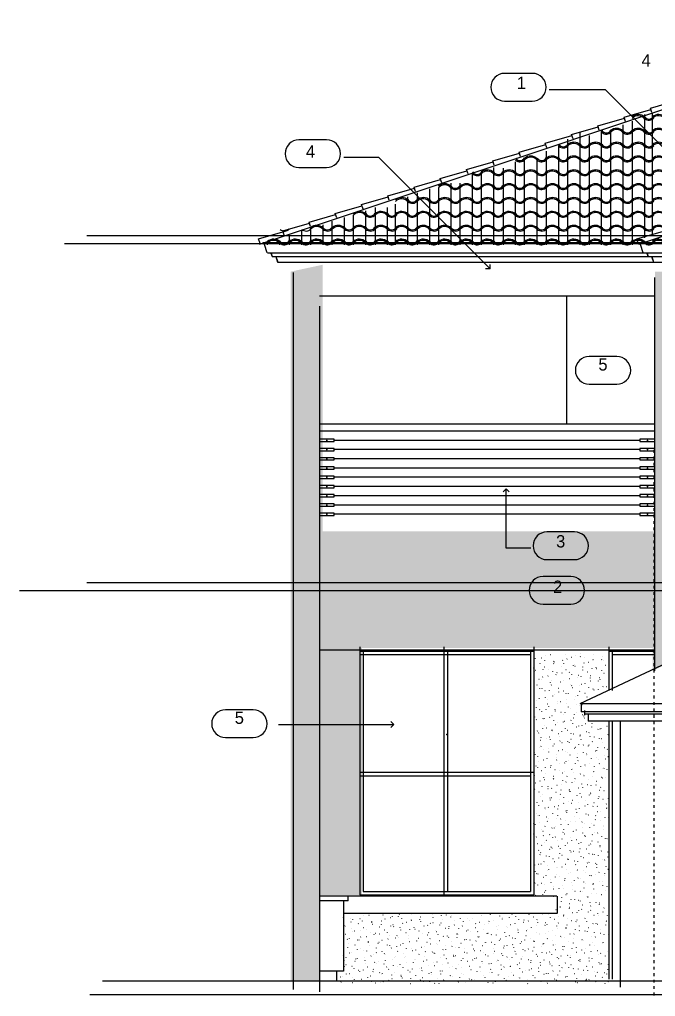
# Model space of a CAD drawing. Extents: x -92740 to -63661, y -15771 to -4391.
# Drawn here: x -91111 to -90697, y -10132 to -9497 of the extents above; entities that cross this region are included whole.
import ezdxf
from ezdxf.enums import TextEntityAlignment as Align

# ---------------------------------------------------------------- set-up
doc = ezdxf.new("R2010")
doc.units = 0
doc.header["$MEASUREMENT"] = 0
doc.linetypes.add('Dashed', pattern=[1, 0.3, -0.4, 0.3])
for name, color, linetype in [('B1NOTES', 2, 'Continuous'), ('ELEVATIONS', 7, 'Continuous'), ('ROOFTILE', 7, 'Continuous'), ('STUCCO', 4, 'Continuous')]:
    doc.layers.add(name, color=color, linetype=linetype)
doc.styles.add('DCADTXTSTYLE1', font='AVG_TP')
pattern_1 = [(20, (0, 0), (-2.1376259, 5.8730789), [-6.09375015, 0.15625]), (55, (0, 0), (-5.11970028, 3.58485273), [-6.09375015, 0.15625]), (80, (0, 0), (-6.15504846, 1.0853011), [-6.09375015, 0.15625])]

msp = doc.modelspace()

# ---------------------------------------------------------------- hatches: boundary and pattern name
at = {"layer": 'STUCCO', "linetype": 'Continuous', "ltscale": 18}
h = msp.add_hatch(dxfattribs=at)
h.set_pattern_fill('cement', color=9, scale=1.5625, style=0, pattern_type=2)
h.set_pattern_definition(pattern_1)
h.paths.add_polyline_path([(-90934.75, -9661.25), (-90934.75, -10121.75), (-90916, -10121.75), (-90916, -10066.25), (-90888.25, -10066.25), (-90888.25, -9905.75), (-90699.25, -9905.75), (-90699.25, -9920.75), (-90654.79, -9899.09), (-90654.79, -9661.25), (-90697.75, -9661.25), (-90697.75, -9830), (-90913.75, -9830), (-90913.75, -9656.75)], flags=0)
h = msp.add_hatch(dxfattribs=at)
h.set_pattern_fill('cement', color=9, scale=1.5625, style=0, pattern_type=2)
h.set_pattern_definition(pattern_1)
h.paths.add_polyline_path([(-90901, -10078.25), (-90901, -10116.5), (-90904.75, -10116.5), (-90904.75, -10124), (-90727.75, -10124), (-90727.75, -9953.75), (-90741.25, -9953.75), (-90743.5, -9953.75), (-90743.5, -9948.5), (-90745.75, -9948.5), (-90745.75, -9943.25), (-90728.5, -9932), (-90728.5, -9909.5), (-90776.5, -9909.5), (-90776.5, -10067), (-90762.25, -10067), (-90762.25, -10078.25)], flags=0)

# ---------------------------------------------------------------- linework, layer by layer
at = {"layer": 'B1NOTES', "color": 1, "linetype": 'Continuous', "ltscale": 18}
for p, q in [((-90777.5, -9532.39), (-90795.5, -9532.39)), ((-90768.5, -9541.39), (-90768.5, -9541.39)), ((-90795.5, -9550.39), (-90777.5, -9550.39)), ((-90911.27, -9575.63), (-90929.27, -9575.63)), ((-90902.27, -9584.63), (-90902.27, -9584.63)), ((-90929.27, -9593.63), (-90911.27, -9593.63)), ((-90722.5, -9716.39), (-90740.5, -9716.39)), ((-90713.5, -9725.39), (-90713.5, -9725.39)), ((-90740.5, -9734.39), (-90722.5, -9734.39)), ((-90750, -9830.39), (-90768, -9830.39)), ((-90741, -9839.39), (-90741, -9839.39)), ((-90768, -9848.39), (-90750, -9848.39)), ((-90752.5, -9859.39), (-90770.5, -9859.39)), ((-90743.5, -9868.39), (-90743.5, -9868.39)), ((-90770.5, -9877.39), (-90752.5, -9877.39)), ((-90959, -9946), (-90977, -9946)), ((-90950, -9955), (-90950, -9955)), ((-90977, -9964), (-90959, -9964))]:
    msp.add_line(p, q, dxfattribs=at)
for centre, start, end in [((-90795.5, -9541.39), 90, 180), ((-90777.5, -9541.39), 0, 90), ((-90795.5, -9541.39), 180, 269.99999), ((-90777.5, -9541.39), 269.99999, 360), ((-90929.27, -9584.63), 90, 180), ((-90911.27, -9584.63), 0, 90), ((-90929.27, -9584.63), 180, 269.99999), ((-90911.27, -9584.63), 269.99999, 360), ((-90740.5, -9725.39), 90, 180), ((-90722.5, -9725.39), 0, 90), ((-90740.5, -9725.39), 180, 269.99999), ((-90722.5, -9725.39), 269.99999, 360), ((-90768, -9839.39), 90, 180), ((-90750, -9839.39), 0, 90), ((-90768, -9839.39), 180, 269.99999), ((-90750, -9839.39), 269.99999, 360), ((-90770.5, -9868.39), 90, 180), ((-90752.5, -9868.39), 0, 90), ((-90770.5, -9868.39), 180, 269.99999), ((-90752.5, -9868.39), 269.99999, 360), ((-90977, -9955), 90, 180), ((-90959, -9955), 0, 90), ((-90977, -9955), 180, 269.99999), ((-90959, -9955), 269.99999, 360)]:
    msp.add_arc(centre, 9, start, end, dxfattribs=at)
at = {"layer": 'ELEVATIONS', "color": 1, "linetype": 'Continuous', "ltscale": 18}
for p, q in [((-90954.97, -9643.28), (-90517.37, -9497.42)), ((-90700.71, -9555.08), (-90683.4, -9550.1)), ((-90717.79, -9560.77), (-90700.47, -9555.79)), ((-90708.22, -9643.28), (-90452, -9557.88)), ((-90699.76, -9557.92), (-90700.71, -9555.08)), ((-90734.86, -9566.46), (-90717.55, -9561.48)), ((-90733.92, -9569.31), (-90734.86, -9566.46)), ((-90716.84, -9563.61), (-90717.79, -9560.77)), ((-90769.02, -9577.84), (-90751.7, -9572.86)), ((-90751.94, -9572.15), (-90734.63, -9567.17)), ((-90750.99, -9575), (-90751.94, -9572.15)), ((-90786.09, -9583.54), (-90768.78, -9578.56)), ((-90768.07, -9580.69), (-90769.02, -9577.84)), ((-90803.17, -9589.23), (-90785.86, -9584.25)), ((-90785.14, -9586.38), (-90786.09, -9583.54)), ((-90820.25, -9594.92), (-90802.93, -9589.94)), ((-90802.22, -9592.08), (-90803.17, -9589.23)), ((-90837.32, -9600.61), (-90820.01, -9595.63)), ((-90819.3, -9597.77), (-90820.25, -9594.92)), ((-90854.4, -9606.31), (-90837.09, -9601.32)), ((-90836.37, -9603.46), (-90837.32, -9600.61)), ((-90871.47, -9612), (-90854.16, -9607.02)), ((-90853.45, -9609.15), (-90854.4, -9606.31)), ((-90888.55, -9617.69), (-90871.24, -9612.71)), ((-90887.6, -9620.54), (-90888.55, -9617.69)), ((-90870.53, -9614.84), (-90871.47, -9612)), ((-90905.63, -9623.38), (-90888.31, -9618.4)), ((-90904.68, -9626.23), (-90905.63, -9623.38)), ((-90939.78, -9634.77), (-90922.47, -9629.79)), ((-90922.7, -9629.07), (-90905.39, -9624.09)), ((-90921.76, -9631.92), (-90922.7, -9629.07)), ((-90955.53, -9640.02), (-90938.22, -9635.04)), ((-90938.83, -9637.61), (-90939.78, -9634.77)), ((-90709.53, -9640.02), (-90692.22, -9635.04)), ((-90954.58, -9642.86), (-90955.53, -9640.02)), ((-90356.22, -9642.57), (-90952.75, -9642.57)), ((-90708.58, -9642.86), (-90709.53, -9640.02)), ((-90951.87, -9643.28), (-90950.06, -9648.71)), ((-90356.22, -9649.31), (-90949.75, -9649.31)), ((-90947.45, -9649.31), (-90946.74, -9651.44)), ((-90947.35, -9649.31), (-90946.64, -9651.44)), ((-90707.37, -9643.28), (-90705.56, -9648.71)), ((-90702.95, -9649.31), (-90702.24, -9651.44)), ((-90702.85, -9649.31), (-90702.14, -9651.44)), ((-90946.74, -9651.44), (-90356.22, -9651.44)), ((-90944.37, -9651.44), (-90943.18, -9655)), ((-90944.27, -9651.44), (-90943.08, -9655)), ((-90356.22, -9655.27), (-90943, -9655.27)), ((-90699.87, -9651.44), (-90698.68, -9655)), ((-90699.77, -9651.44), (-90698.58, -9655)), ((-90933.07, -9661.88), (-90933.07, -10127.75)), ((-90697.75, -9920.75), (-90697.75, -9665)), ((-90697.75, -9677.14), (-90915.95, -9677.14)), ((-90755.01, -9760.39), (-90755.01, -9677.14)), ((-90915.95, -9683.75), (-90915.95, -10129.25)), ((-90697.75, -9760.39), (-90916, -9760.39)), ((-90697.75, -9764.89), (-90916, -9764.89)), ((-90697.75, -9907.25), (-90915.25, -9907.25)), ((-90761.5, -10067), (-90916, -10067)), ((-90897.39, -10067), (-90897.39, -10070)), ((-90761.34, -10067), (-90761.34, -10078.25)), ((-90900.25, -10070), (-90915.25, -10070)), ((-90897.25, -10070), (-90900.25, -10070)), ((-90900.25, -10070), (-90900.25, -10115.75)), ((-90761.5, -10078.25), (-90900.25, -10078.25)), ((-90904.75, -10115.75), (-90915.25, -10115.75)), ((-90900.25, -10115.75), (-90904.75, -10115.75)), ((-90904.75, -10115.75), (-90904.75, -10121.75)), ((-91065.25, -10131.03), (-88795.75, -10131.03))]:
    msp.add_line(p, q, dxfattribs=at)
at = {"layer": 'ELEVATIONS', "color": 2, "linetype": 'Continuous', "ltscale": 12}
for p, q in [((-90766.5, -9542.89), (-90730, -9542.89)), ((-90730, -9542.89), (-90685.25, -9587.64)), ((-90900, -9586.89), (-90877.5, -9586.89)), ((-90877.5, -9586.89), (-90805, -9659.39)), ((-90794.5, -9840.89), (-90794.5, -9802.39)), ((-90778.5, -9840.89), (-90794.5, -9840.89)), ((-90942.5, -9955.5), (-90867.5, -9955.5))]:
    msp.add_line(p, q, dxfattribs=at)
at = {"layer": 'ELEVATIONS', "color": 2, "linetype": 'Continuous', "ltscale": 18}
for p, q in [((-91081.72, -9642.92), (-90541, -9642.92)), ((-91067.19, -9637.67), (-89994.25, -9637.67)), ((-91067.19, -9863.28), (-88838.5, -9863.28)), ((-91111, -9868.53), (-88853.5, -9868.53)), ((-91057, -10122.03), (-88795.75, -10122.03))]:
    msp.add_line(p, q, dxfattribs=at)
at = {"layer": 'ELEVATIONS', "color": 1, "linetype": 'Continuous', "ltscale": 12}
for p, q in [((-90805, -9659.39), (-90807.83, -9659.39)), ((-90805, -9659.39), (-90805, -9656.56)), ((-90794.5, -9802.39), (-90796.5, -9804.39)), ((-90794.5, -9802.39), (-90792.5, -9804.39)), ((-90867.5, -9955.5), (-90869.5, -9953.5)), ((-90867.5, -9955.5), (-90869.5, -9957.5))]:
    msp.add_line(p, q, dxfattribs=at)
at = {"layer": 'ELEVATIONS', "color": 8, "linetype": 'Continuous', "ltscale": 18}
for p, q in [((-90370.75, -9765.78), (-90746.47, -9942.12)), ((-90906.25, -9770.14), (-90916, -9770.14)), ((-90916, -9770.14), (-90916, -9771.64)), ((-90916, -9771.64), (-90906.25, -9771.64)), ((-90906.25, -9776.14), (-90916, -9776.14)), ((-90916, -9776.14), (-90916, -9777.64)), ((-90906.25, -9771.64), (-90906.25, -9770.14)), ((-90707.5, -9770.89), (-90906.25, -9770.89)), ((-90906.25, -9777.64), (-90906.25, -9776.14)), ((-90697.75, -9770.14), (-90707.5, -9770.14)), ((-90707.5, -9770.14), (-90707.5, -9771.64)), ((-90707.5, -9771.64), (-90697.75, -9771.64)), ((-90697.75, -9776.14), (-90707.5, -9776.14)), ((-90707.5, -9776.14), (-90707.5, -9777.64)), ((-90697.75, -9771.64), (-90697.75, -9770.14)), ((-90697.75, -9777.64), (-90697.75, -9776.14)), ((-90916, -9777.64), (-90906.25, -9777.64)), ((-90906.25, -9782.14), (-90916, -9782.14)), ((-90916, -9782.14), (-90916, -9783.64)), ((-90707.5, -9776.89), (-90906.25, -9776.89)), ((-90906.25, -9783.64), (-90906.25, -9782.14)), ((-90707.5, -9777.64), (-90697.75, -9777.64)), ((-90697.75, -9782.14), (-90707.5, -9782.14)), ((-90707.5, -9782.14), (-90707.5, -9783.64)), ((-90697.75, -9783.64), (-90697.75, -9782.14)), ((-90916, -9783.64), (-90906.25, -9783.64)), ((-90906.25, -9788.14), (-90916, -9788.14)), ((-90916, -9788.14), (-90916, -9789.64)), ((-90707.5, -9782.89), (-90906.25, -9782.89)), ((-90906.25, -9789.64), (-90906.25, -9788.14)), ((-90707.5, -9788.89), (-90906.25, -9788.89)), ((-90707.5, -9783.64), (-90697.75, -9783.64)), ((-90697.75, -9788.14), (-90707.5, -9788.14)), ((-90707.5, -9788.14), (-90707.5, -9789.64)), ((-90697.75, -9789.64), (-90697.75, -9788.14)), ((-90916, -9789.64), (-90906.25, -9789.64)), ((-90906.25, -9794.14), (-90916, -9794.14)), ((-90916, -9794.14), (-90916, -9795.64)), ((-90906.25, -9795.64), (-90906.25, -9794.14)), ((-90707.5, -9794.89), (-90906.25, -9794.89)), ((-90707.5, -9789.64), (-90697.75, -9789.64)), ((-90697.75, -9794.14), (-90707.5, -9794.14)), ((-90707.5, -9794.14), (-90707.5, -9795.64)), ((-90697.75, -9795.64), (-90697.75, -9794.14)), ((-90916, -9795.64), (-90906.25, -9795.64)), ((-90906.25, -9800.14), (-90916, -9800.14)), ((-90916, -9800.14), (-90916, -9801.64)), ((-90916, -9801.64), (-90906.25, -9801.64)), ((-90906.25, -9801.64), (-90906.25, -9800.14)), ((-90707.5, -9800.89), (-90906.25, -9800.89)), ((-90707.5, -9795.64), (-90697.75, -9795.64)), ((-90697.75, -9800.14), (-90707.5, -9800.14)), ((-90707.5, -9800.14), (-90707.5, -9801.64)), ((-90707.5, -9801.64), (-90697.75, -9801.64)), ((-90697.75, -9801.64), (-90697.75, -9800.14)), ((-90906.25, -9806.14), (-90916, -9806.14)), ((-90916, -9806.14), (-90916, -9807.64)), ((-90916, -9807.64), (-90906.25, -9807.64)), ((-90906.25, -9807.64), (-90906.25, -9806.14)), ((-90707.5, -9806.89), (-90906.25, -9806.89)), ((-90697.75, -9806.14), (-90707.5, -9806.14)), ((-90707.5, -9806.14), (-90707.5, -9807.64)), ((-90707.5, -9807.64), (-90697.75, -9807.64)), ((-90697.75, -9807.64), (-90697.75, -9806.14)), ((-90906.25, -9812.14), (-90916, -9812.14)), ((-90916, -9812.14), (-90916, -9813.64)), ((-90916, -9813.64), (-90906.25, -9813.64)), ((-90906.25, -9813.64), (-90906.25, -9812.14)), ((-90707.5, -9812.89), (-90906.25, -9812.89)), ((-90697.75, -9812.14), (-90707.5, -9812.14)), ((-90707.5, -9812.14), (-90707.5, -9813.64)), ((-90707.5, -9813.64), (-90697.75, -9813.64)), ((-90697.75, -9813.64), (-90697.75, -9812.14)), ((-90906.25, -9818.14), (-90916, -9818.14)), ((-90916, -9818.14), (-90916, -9819.64)), ((-90916, -9819.64), (-90906.25, -9819.64)), ((-90906.25, -9819.64), (-90906.25, -9818.14)), ((-90707.5, -9818.89), (-90906.25, -9818.89)), ((-90697.75, -9818.14), (-90707.5, -9818.14)), ((-90707.5, -9818.14), (-90707.5, -9819.64)), ((-90707.5, -9819.64), (-90697.75, -9819.64)), ((-90697.75, -9819.64), (-90697.75, -9818.14)), ((-89874.97, -9942.12), (-90745.72, -9942.12)), ((-90745.72, -9942.12), (-90745.72, -9947.37)), ((-89874.97, -9947.37), (-90745.72, -9947.37)), ((-90743.5, -9946.53), (-90743.5, -9949.53)), ((-89872.72, -9948.87), (-90743.5, -9948.87)), ((-90741.25, -9948.78), (-90741.25, -9953.28)), ((-89870.47, -9953.37), (-90741.25, -9953.37)), ((-90720.33, -9953.37), (-90720.33, -10126.25))]:
    msp.add_line(p, q, dxfattribs=at)
at = {"layer": 'ELEVATIONS', "color": 9, "linetype": 'Dashed', "ltscale": 6}
for p, q in [((-90698.35, -9777.12), (-90698.35, -9956)), ((-90698.35, -9953.37), (-90698.35, -10132.25))]:
    msp.add_line(p, q, dxfattribs=at)
at = {"layer": 'ELEVATIONS', "color": 5, "linetype": 'Continuous', "ltscale": 18}
for p, q in [((-90889.75, -9905), (-90889.75, -10066.25)), ((-90776.5, -9908), (-90889, -9908)), ((-90887.5, -9907.25), (-90887.5, -10064)), ((-90835, -9905), (-90835, -10066.25)), ((-90832.75, -9907.25), (-90832.75, -10064)), ((-90778.75, -9907.25), (-90778.75, -10064)), ((-90776.5, -9905), (-90776.5, -10066.25)), ((-90727.75, -9905), (-90727.75, -9933.33)), ((-90711.62, -9908), (-90727.75, -9908)), ((-90725.5, -9907.25), (-90725.5, -9933.33)), ((-90698.12, -9908), (-90714.25, -9908)), ((-90778.75, -9910.25), (-90889, -9910.25)), ((-90697.75, -9910.25), (-90725.5, -9910.25)), ((-90727.75, -9953.37), (-90727.75, -10121)), ((-90725.5, -9953.37), (-90725.5, -10121)), ((-90776.5, -9986.75), (-90889, -9986.75)), ((-90778.75, -9989), (-90889, -9989)), ((-90889.75, -10066.25), (-90776.5, -10066.25)), ((-90887.5, -10064), (-90778.75, -10064))]:
    msp.add_line(p, q, dxfattribs=at)
at = {"layer": 'ELEVATIONS', "color": 8, "linetype": 'Continuous', "ltscale": 18}
for p in [(-90911.12, -9770.89), (-90702.62, -9770.89), (-90911.12, -9776.89), (-90702.62, -9776.89), (-90911.12, -9782.89), (-90911.12, -9788.89), (-90702.62, -9782.89), (-90702.62, -9788.89), (-90911.12, -9794.89), (-90702.62, -9794.89), (-90911.12, -9800.89), (-90702.62, -9800.89), (-90911.12, -9806.89), (-90702.62, -9806.89), (-90911.12, -9812.89), (-90702.62, -9812.89), (-90911.12, -9818.89), (-90702.62, -9818.89)]:
    msp.add_point(p, dxfattribs=at)
at = {"layer": 'ELEVATIONS', "color": 5, "linetype": 'Continuous', "ltscale": 18}
msp.add_point((-90833.12, -9962), dxfattribs=at)
at = {"layer": 'ROOFTILE', "color": 7, "linetype": 'Continuous', "ltscale": 18}
for p, q in [((-90704.32, -9639.25), (-90704.32, -9559.16)), ((-90699.25, -9637.75), (-90699.25, -9558.65)), ((-90718.49, -9643.75), (-90718.49, -9565.89)), ((-90712.29, -9643.75), (-90712.29, -9563.51)), ((-90746.31, -9643.75), (-90746.31, -9570.78)), ((-90740.37, -9643.75), (-90740.37, -9572.87)), ((-90732.4, -9643.75), (-90732.4, -9569.29)), ((-90726.46, -9643.75), (-90726.46, -9569.67)), ((-90760.22, -9643.75), (-90760.22, -9579.27)), ((-90754.28, -9643.75), (-90754.28, -9575.15)), ((-90768.19, -9643.75), (-90768.19, -9583.04)), ((-90788.32, -9643.75), (-90788.32, -9589.83)), ((-90782.5, -9643.75), (-90782.5, -9588.39)), ((-90774.39, -9643.75), (-90774.39, -9587.44)), ((-90816.4, -9643.75), (-90816.4, -9597.55)), ((-90810.46, -9643.75), (-90810.46, -9596.67)), ((-90802.49, -9643.75), (-90802.49, -9593.57)), ((-90796.29, -9643.75), (-90796.29, -9593.92)), ((-90830.31, -9643.75), (-90830.31, -9603.65)), ((-90824.37, -9643.75), (-90824.37, -9603.65)), ((-90852.19, -9643.75), (-90852.19, -9610.12)), ((-90844.22, -9643.75), (-90844.22, -9607.48)), ((-90838.28, -9643.75), (-90838.28, -9606.69)), ((-90866.5, -9643.75), (-90866.5, -9617.49)), ((-90858.39, -9643.75), (-90858.39, -9612.63)), ((-90885.74, -9643.75), (-90885.74, -9621.65)), ((-90879.54, -9643.75), (-90879.54, -9619.49)), ((-90871.57, -9643.75), (-90871.57, -9619.6)), ((-90907.62, -9643.75), (-90907.62, -9628.46)), ((-90899.65, -9643.75), (-90899.65, -9625.96)), ((-90893.71, -9643.75), (-90893.71, -9624.27)), ((-90927.47, -9643.75), (-90927.47, -9634.67)), ((-90921.53, -9643.75), (-90921.53, -9632.67)), ((-90913.56, -9643.75), (-90913.56, -9630.79)), ((-90949.75, -9643.75), (-90949.75, -9643)), ((-90941.64, -9643.75), (-90941.64, -9640.91)), ((-90935.44, -9643.75), (-90935.44, -9637.74))]:
    msp.add_line(p, q, dxfattribs=at)
for centre, radius, start, end in [((-90708.6, -9565.31), 6.16, 46.51541, 131.14652), ((-90708.6, -9565.31), 5.41, 36.06439, 138.01279), ((-90701.56, -9558.65), 3.44, 211.65043, 331.60524), ((-90695.25, -9565.31), 6.16, 46.51541, 131.14652), ((-90695.25, -9565.31), 5.41, 36.06439, 138.01279), ((-90701.56, -9558.65), 4.19, 228.33814, 319.07068), ((-90729.38, -9567.65), 3.44, 211.65043, 331.60524), ((-90729.38, -9567.65), 4.19, 228.33814, 319.07068), ((-90722.69, -9574.31), 6.16, 46.51541, 131.14652), ((-90722.69, -9574.31), 5.41, 36.06439, 138.01279), ((-90715.65, -9567.65), 3.44, 211.65043, 331.60524), ((-90715.65, -9567.65), 4.19, 228.33814, 319.07068), ((-90708.6, -9574.31), 6.16, 46.51541, 131.14652), ((-90708.6, -9574.31), 5.41, 36.06439, 138.01279), ((-90701.56, -9567.65), 3.44, 211.65043, 331.60524), ((-90701.56, -9567.65), 4.19, 228.33814, 319.07068), ((-90695.25, -9574.31), 6.16, 46.51541, 131.14652), ((-90695.25, -9574.31), 5.41, 36.06439, 138.01279), ((-90757.37, -9576.65), 3.44, 211.65043, 331.60524), ((-90757.37, -9576.65), 4.19, 228.33814, 319.07068), ((-90750.51, -9583.31), 6.16, 46.51541, 131.14652), ((-90750.51, -9583.31), 5.41, 36.06439, 138.01279), ((-90743.47, -9576.65), 3.44, 211.65043, 331.60524), ((-90743.47, -9576.65), 4.19, 228.33814, 319.07068), ((-90736.42, -9583.31), 6.16, 46.51541, 131.14652), ((-90736.42, -9583.31), 5.41, 36.06439, 138.01279), ((-90729.38, -9576.65), 3.44, 211.65043, 331.60524), ((-90729.38, -9576.65), 4.19, 228.33814, 319.07068), ((-90722.69, -9583.31), 6.16, 46.51541, 131.14652), ((-90722.69, -9583.31), 5.41, 36.06439, 138.01279), ((-90715.65, -9576.65), 3.44, 211.65043, 331.60524), ((-90715.65, -9576.65), 4.19, 228.33814, 319.07068), ((-90708.6, -9583.31), 6.16, 46.51541, 131.14652), ((-90708.6, -9583.31), 5.41, 36.06439, 138.01279), ((-90701.56, -9576.65), 3.44, 211.65043, 331.60524), ((-90701.56, -9576.65), 4.19, 228.33814, 319.07068), ((-90695.25, -9583.31), 6.16, 46.51541, 131.14652), ((-90695.25, -9583.31), 5.41, 36.06439, 138.01279), ((-90785.56, -9585.65), 3.44, 211.65043, 331.60524), ((-90785.56, -9585.65), 4.19, 228.33814, 319.07068), ((-90778.5, -9592.31), 6.16, 46.51541, 131.14652), ((-90778.5, -9592.31), 5.41, 36.06439, 138.01279), ((-90771.46, -9585.65), 3.44, 211.65043, 331.60524), ((-90771.46, -9585.65), 4.19, 228.33814, 319.07068), ((-90764.42, -9592.31), 6.16, 46.51541, 131.14652), ((-90764.42, -9592.31), 5.41, 36.06439, 138.01279), ((-90757.37, -9585.65), 3.44, 211.65043, 331.60524), ((-90757.37, -9585.65), 4.19, 228.33814, 319.07068), ((-90750.51, -9592.31), 6.16, 46.51541, 131.14652), ((-90750.51, -9592.31), 5.41, 36.06439, 138.01279), ((-90743.47, -9585.65), 3.44, 211.65043, 331.60524), ((-90743.47, -9585.65), 4.19, 228.33814, 319.07068), ((-90736.42, -9592.31), 6.16, 46.51541, 131.14652), ((-90736.42, -9592.31), 5.41, 36.06439, 138.01279), ((-90729.38, -9585.65), 3.44, 211.65043, 331.60524), ((-90729.38, -9585.65), 4.19, 228.33814, 319.07068), ((-90722.69, -9592.31), 6.16, 46.51541, 131.14652), ((-90722.69, -9592.31), 5.41, 36.06439, 138.01279), ((-90715.65, -9585.65), 3.44, 211.65043, 331.60524), ((-90715.65, -9585.65), 4.19, 228.33814, 319.07068), ((-90708.6, -9592.31), 6.16, 46.51541, 131.14652), ((-90708.6, -9592.31), 5.41, 36.06439, 138.01279), ((-90701.56, -9585.65), 3.44, 211.65043, 331.60524), ((-90701.56, -9585.65), 4.19, 228.33814, 319.07068), ((-90695.25, -9592.31), 6.16, 46.51541, 131.14652), ((-90695.25, -9592.31), 5.41, 36.06439, 138.01279), ((-90813.38, -9594.65), 3.44, 211.65043, 331.60524), ((-90813.38, -9594.65), 4.19, 228.33814, 319.07068), ((-90806.69, -9601.31), 6.16, 46.51541, 131.14652), ((-90806.69, -9601.31), 5.41, 36.06439, 138.01279), ((-90799.65, -9594.65), 3.44, 211.65043, 331.60524), ((-90799.65, -9594.65), 4.19, 228.33814, 319.07068), ((-90792.6, -9601.31), 6.16, 46.51541, 131.14652), ((-90792.6, -9601.31), 5.41, 36.06439, 138.01279), ((-90785.56, -9594.65), 3.44, 211.65043, 331.60524), ((-90785.56, -9594.65), 4.19, 228.33814, 319.07068), ((-90778.5, -9601.31), 6.16, 46.51541, 131.14652), ((-90778.5, -9601.31), 5.41, 36.06439, 138.01279), ((-90771.46, -9594.65), 3.44, 211.65043, 331.60524), ((-90771.46, -9594.65), 4.19, 228.33814, 319.07068), ((-90764.42, -9601.31), 6.16, 46.51541, 131.14652), ((-90764.42, -9601.31), 5.41, 36.06439, 138.01279), ((-90757.37, -9594.65), 3.44, 211.65043, 331.60524), ((-90757.37, -9594.65), 4.19, 228.33814, 319.07068), ((-90750.51, -9601.31), 6.16, 46.51541, 131.14652), ((-90750.51, -9601.31), 5.41, 36.06439, 138.01279), ((-90743.47, -9594.65), 3.44, 211.65043, 331.60524), ((-90743.47, -9594.65), 4.19, 228.33814, 319.07068), ((-90736.42, -9601.31), 6.16, 46.51541, 131.14652), ((-90736.42, -9601.31), 5.41, 36.06439, 138.01279), ((-90729.38, -9594.65), 3.44, 211.65043, 331.60524), ((-90729.38, -9594.65), 4.19, 228.33814, 319.07068), ((-90722.69, -9601.31), 6.16, 46.51541, 131.14652), ((-90722.69, -9601.31), 5.41, 36.06439, 138.01279), ((-90715.65, -9594.65), 3.44, 211.65043, 331.60524), ((-90715.65, -9594.65), 4.19, 228.33814, 319.07068), ((-90708.6, -9601.31), 6.16, 46.51541, 131.14652), ((-90708.6, -9601.31), 5.41, 36.06439, 138.01279), ((-90701.56, -9594.65), 3.44, 211.65043, 331.60524), ((-90701.56, -9594.65), 4.19, 228.33814, 319.07068), ((-90695.25, -9601.31), 6.16, 46.51541, 131.14652), ((-90695.25, -9601.31), 5.41, 36.06439, 138.01279), ((-90834.51, -9610.31), 6.16, 46.51541, 131.14652), ((-90834.51, -9610.31), 5.41, 36.06439, 138.01279), ((-90820.42, -9610.31), 6.16, 46.51541, 131.14652), ((-90820.42, -9610.31), 5.41, 36.06439, 138.01279), ((-90806.69, -9610.31), 6.16, 46.51541, 131.14652), ((-90806.69, -9610.31), 5.41, 36.06439, 138.01279), ((-90792.6, -9610.31), 6.16, 46.51541, 131.14652), ((-90792.6, -9610.31), 5.41, 36.06439, 138.01279), ((-90778.5, -9610.31), 6.16, 46.51541, 131.14652), ((-90778.5, -9610.31), 5.41, 36.06439, 138.01279), ((-90764.42, -9610.31), 6.16, 46.51541, 131.14652), ((-90764.42, -9610.31), 5.41, 36.06439, 138.01279), ((-90750.51, -9610.31), 6.16, 46.51541, 131.14652), ((-90750.51, -9610.31), 5.41, 36.06439, 138.01279), ((-90736.42, -9610.31), 6.16, 46.51541, 131.14652), ((-90736.42, -9610.31), 5.41, 36.06439, 138.01279), ((-90722.69, -9610.31), 6.16, 46.51541, 131.14652), ((-90722.69, -9610.31), 5.41, 36.06439, 138.01279), ((-90708.6, -9610.31), 6.16, 46.51541, 131.14652), ((-90708.6, -9610.31), 5.41, 36.06439, 138.01279), ((-90695.25, -9610.31), 6.16, 46.51541, 131.14652), ((-90695.25, -9610.31), 5.41, 36.06439, 138.01279), ((-90827.47, -9603.65), 3.44, 211.65043, 331.60524), ((-90827.47, -9603.65), 4.19, 228.33814, 319.07068), ((-90813.38, -9603.65), 3.44, 211.65043, 331.60524), ((-90813.38, -9603.65), 4.19, 228.33814, 319.07068), ((-90799.65, -9603.65), 3.44, 211.65043, 331.60524), ((-90799.65, -9603.65), 4.19, 228.33814, 319.07068), ((-90785.56, -9603.65), 3.44, 211.65043, 331.60524), ((-90785.56, -9603.65), 4.19, 228.33814, 319.07068), ((-90771.46, -9603.65), 3.44, 211.65043, 331.60524), ((-90771.46, -9603.65), 4.19, 228.33814, 319.07068), ((-90757.37, -9603.65), 3.44, 211.65043, 331.60524), ((-90757.37, -9603.65), 4.19, 228.33814, 319.07068), ((-90743.47, -9603.65), 3.44, 211.65043, 331.60524), ((-90743.47, -9603.65), 4.19, 228.33814, 319.07068), ((-90729.38, -9603.65), 3.44, 211.65043, 331.60524), ((-90729.38, -9603.65), 4.19, 228.33814, 319.07068), ((-90715.65, -9603.65), 3.44, 211.65043, 331.60524), ((-90715.65, -9603.65), 4.19, 228.33814, 319.07068), ((-90701.56, -9603.65), 3.44, 211.65043, 331.60524), ((-90701.56, -9603.65), 4.19, 228.33814, 319.07068), ((-90862.5, -9619.31), 6.16, 46.51541, 131.14652), ((-90862.5, -9619.31), 5.41, 36.06439, 138.01279), ((-90855.46, -9612.65), 3.44, 211.65043, 331.60524), ((-90855.46, -9612.65), 4.19, 228.33814, 319.07068), ((-90848.42, -9619.31), 6.16, 46.51541, 131.14652), ((-90848.42, -9619.31), 5.41, 36.06439, 138.01279), ((-90841.37, -9612.65), 3.44, 211.65043, 331.60524), ((-90841.37, -9612.65), 4.19, 228.33814, 319.07068), ((-90834.51, -9619.31), 6.16, 46.51541, 131.14652), ((-90834.51, -9619.31), 5.41, 36.06439, 138.01279), ((-90827.47, -9612.65), 3.44, 211.65043, 331.60524), ((-90827.47, -9612.65), 4.19, 228.33814, 319.07068), ((-90820.42, -9619.31), 6.16, 46.51541, 131.14652), ((-90820.42, -9619.31), 5.41, 36.06439, 138.01279), ((-90813.38, -9612.65), 3.44, 211.65043, 331.60524), ((-90813.38, -9612.65), 4.19, 228.33814, 319.07068), ((-90806.69, -9619.31), 6.16, 46.51541, 131.14652), ((-90806.69, -9619.31), 5.41, 36.06439, 138.01279), ((-90799.65, -9612.65), 3.44, 211.65043, 331.60524), ((-90799.65, -9612.65), 4.19, 228.33814, 319.07068), ((-90792.6, -9619.31), 6.16, 46.51541, 131.14652), ((-90792.6, -9619.31), 5.41, 36.06439, 138.01279), ((-90785.56, -9612.65), 3.44, 211.65043, 331.60524), ((-90785.56, -9612.65), 4.19, 228.33814, 319.07068), ((-90778.5, -9619.31), 6.16, 46.51541, 131.14652), ((-90778.5, -9619.31), 5.41, 36.06439, 138.01279), ((-90771.46, -9612.65), 3.44, 211.65043, 331.60524), ((-90771.46, -9612.65), 4.19, 228.33814, 319.07068), ((-90764.42, -9619.31), 6.16, 46.51541, 131.14652), ((-90764.42, -9619.31), 5.41, 36.06439, 138.01279), ((-90757.37, -9612.65), 3.44, 211.65043, 331.60524), ((-90757.37, -9612.65), 4.19, 228.33814, 319.07068), ((-90750.51, -9619.31), 6.16, 46.51541, 131.14652), ((-90750.51, -9619.31), 5.41, 36.06439, 138.01279), ((-90743.47, -9612.65), 3.44, 211.65043, 331.60524), ((-90743.47, -9612.65), 4.19, 228.33814, 319.07068), ((-90736.42, -9619.31), 6.16, 46.51541, 131.14652), ((-90736.42, -9619.31), 5.41, 36.06439, 138.01279), ((-90729.38, -9612.65), 3.44, 211.65043, 331.60524), ((-90729.38, -9612.65), 4.19, 228.33814, 319.07068), ((-90722.69, -9619.31), 6.16, 46.51541, 131.14652), ((-90722.69, -9619.31), 5.41, 36.06439, 138.01279), ((-90715.65, -9612.65), 3.44, 211.65043, 331.60524), ((-90715.65, -9612.65), 4.19, 228.33814, 319.07068), ((-90708.6, -9619.31), 6.16, 46.51541, 131.14652), ((-90708.6, -9619.31), 5.41, 36.06439, 138.01279), ((-90701.56, -9612.65), 3.44, 211.65043, 331.60524), ((-90701.56, -9612.65), 4.19, 228.33814, 319.07068), ((-90695.25, -9619.31), 6.16, 46.51541, 131.14652), ((-90695.25, -9619.31), 5.41, 36.06439, 138.01279), ((-90889.94, -9628.31), 6.16, 46.51541, 131.14652), ((-90889.94, -9628.31), 5.41, 36.06439, 138.01279), ((-90882.9, -9621.65), 3.44, 211.65043, 331.60524), ((-90875.85, -9628.31), 6.16, 46.51541, 131.14652), ((-90875.85, -9628.31), 5.41, 36.06439, 138.01279), ((-90868.81, -9621.65), 3.44, 211.65043, 331.60524), ((-90862.5, -9628.31), 6.16, 46.51541, 131.14652), ((-90862.5, -9628.31), 5.41, 36.06439, 138.01279), ((-90855.46, -9621.65), 3.44, 211.65043, 331.60524), ((-90848.42, -9628.31), 6.16, 46.51541, 131.14652), ((-90848.42, -9628.31), 5.41, 36.06439, 138.01279), ((-90841.37, -9621.65), 3.44, 211.65043, 331.60524), ((-90834.51, -9628.31), 6.16, 46.51541, 131.14652), ((-90834.51, -9628.31), 5.41, 36.06439, 138.01279), ((-90827.47, -9621.65), 3.44, 211.65043, 331.60524), ((-90820.42, -9628.31), 6.16, 46.51541, 131.14652), ((-90820.42, -9628.31), 5.41, 36.06439, 138.01279), ((-90813.38, -9621.65), 3.44, 211.65043, 331.60524), ((-90806.69, -9628.31), 6.16, 46.51541, 131.14652), ((-90806.69, -9628.31), 5.41, 36.06439, 138.01279), ((-90799.65, -9621.65), 3.44, 211.65043, 331.60524), ((-90792.6, -9628.31), 6.16, 46.51541, 131.14652), ((-90792.6, -9628.31), 5.41, 36.06439, 138.01279), ((-90785.56, -9621.65), 3.44, 211.65043, 331.60524), ((-90778.5, -9628.31), 6.16, 46.51541, 131.14652), ((-90778.5, -9628.31), 5.41, 36.06439, 138.01279), ((-90771.46, -9621.65), 3.44, 211.65043, 331.60524), ((-90764.42, -9628.31), 6.16, 46.51541, 131.14652), ((-90764.42, -9628.31), 5.41, 36.06439, 138.01279), ((-90757.37, -9621.65), 3.44, 211.65043, 331.60524), ((-90750.51, -9628.31), 6.16, 46.51541, 131.14652), ((-90750.51, -9628.31), 5.41, 36.06439, 138.01279), ((-90743.47, -9621.65), 3.44, 211.65043, 331.60524), ((-90736.42, -9628.31), 6.16, 46.51541, 131.14652), ((-90736.42, -9628.31), 5.41, 36.06439, 138.01279), ((-90729.38, -9621.65), 3.44, 211.65043, 331.60524), ((-90722.69, -9628.31), 6.16, 46.51541, 131.14652), ((-90722.69, -9628.31), 5.41, 36.06439, 138.01279), ((-90715.65, -9621.65), 3.44, 211.65043, 331.60524), ((-90708.6, -9628.31), 6.16, 46.51541, 131.14652), ((-90708.6, -9628.31), 5.41, 36.06439, 138.01279), ((-90701.56, -9621.65), 3.44, 211.65043, 331.60524), ((-90695.25, -9628.31), 6.16, 46.51541, 131.14652), ((-90695.25, -9628.31), 5.41, 36.06439, 138.01279), ((-90882.9, -9621.65), 4.19, 228.33814, 319.07068), ((-90868.81, -9621.65), 4.19, 228.33814, 319.07068), ((-90855.46, -9621.65), 4.19, 228.33814, 319.07068), ((-90841.37, -9621.65), 4.19, 228.33814, 319.07068), ((-90827.47, -9621.65), 4.19, 228.33814, 319.07068), ((-90813.38, -9621.65), 4.19, 228.33814, 319.07068), ((-90799.65, -9621.65), 4.19, 228.33814, 319.07068), ((-90785.56, -9621.65), 4.19, 228.33814, 319.07068), ((-90771.46, -9621.65), 4.19, 228.33814, 319.07068), ((-90757.37, -9621.65), 4.19, 228.33814, 319.07068), ((-90743.47, -9621.65), 4.19, 228.33814, 319.07068), ((-90729.38, -9621.65), 4.19, 228.33814, 319.07068), ((-90715.65, -9621.65), 4.19, 228.33814, 319.07068), ((-90701.56, -9621.65), 4.19, 228.33814, 319.07068), ((-90938.71, -9630.65), 4.19, 228.33814, 319.07068), ((-90924.62, -9630.65), 4.19, 228.33814, 319.07068), ((-90917.76, -9637.31), 6.16, 46.51541, 131.14652), ((-90917.76, -9637.31), 5.41, 36.06439, 138.01279), ((-90910.72, -9630.65), 3.44, 211.65043, 331.60524), ((-90910.72, -9630.65), 4.19, 228.33814, 319.07068), ((-90903.67, -9637.31), 6.16, 46.51541, 131.14652), ((-90903.67, -9637.31), 5.41, 36.06439, 138.01279), ((-90896.63, -9630.65), 3.44, 211.65043, 331.60524), ((-90896.63, -9630.65), 4.19, 228.33814, 319.07068), ((-90889.94, -9637.31), 6.16, 46.51541, 131.14652), ((-90889.94, -9637.31), 5.41, 36.06439, 138.01279), ((-90882.9, -9630.65), 3.44, 211.65043, 331.60524), ((-90882.9, -9630.65), 4.19, 228.33814, 319.07068), ((-90875.85, -9637.31), 6.16, 46.51541, 131.14652), ((-90875.85, -9637.31), 5.41, 36.06439, 138.01279), ((-90868.81, -9630.65), 3.44, 211.65043, 331.60524), ((-90868.81, -9630.65), 4.19, 228.33814, 319.07068), ((-90862.5, -9637.31), 6.16, 46.51541, 131.14652), ((-90862.5, -9637.31), 5.41, 36.06439, 138.01279), ((-90855.46, -9630.65), 3.44, 211.65043, 331.60524), ((-90855.46, -9630.65), 4.19, 228.33814, 319.07068), ((-90848.42, -9637.31), 6.16, 46.51541, 131.14652), ((-90848.42, -9637.31), 5.41, 36.06439, 138.01279), ((-90841.37, -9630.65), 3.44, 211.65043, 331.60524), ((-90841.37, -9630.65), 4.19, 228.33814, 319.07068), ((-90834.51, -9637.31), 6.16, 46.51541, 131.14652), ((-90834.51, -9637.31), 5.41, 36.06439, 138.01279), ((-90827.47, -9630.65), 3.44, 211.65043, 331.60524), ((-90827.47, -9630.65), 4.19, 228.33814, 319.07068), ((-90820.42, -9637.31), 6.16, 46.51541, 131.14652), ((-90820.42, -9637.31), 5.41, 36.06439, 138.01279), ((-90813.38, -9630.65), 3.44, 211.65043, 331.60524), ((-90813.38, -9630.65), 4.19, 228.33814, 319.07068), ((-90806.69, -9637.31), 6.16, 46.51541, 131.14652), ((-90806.69, -9637.31), 5.41, 36.06439, 138.01279), ((-90799.65, -9630.65), 3.44, 211.65043, 331.60524), ((-90799.65, -9630.65), 4.19, 228.33814, 319.07068), ((-90792.6, -9637.31), 6.16, 46.51541, 131.14652), ((-90792.6, -9637.31), 5.41, 36.06439, 138.01279), ((-90785.56, -9630.65), 3.44, 211.65043, 331.60524), ((-90785.56, -9630.65), 4.19, 228.33814, 319.07068), ((-90778.5, -9637.31), 6.16, 46.51541, 131.14652), ((-90778.5, -9637.31), 5.41, 36.06439, 138.01279), ((-90771.46, -9630.65), 3.44, 211.65043, 331.60524), ((-90771.46, -9630.65), 4.19, 228.33814, 319.07068), ((-90764.42, -9637.31), 6.16, 46.51541, 131.14652), ((-90764.42, -9637.31), 5.41, 36.06439, 138.01279), ((-90757.37, -9630.65), 3.44, 211.65043, 331.60524), ((-90757.37, -9630.65), 4.19, 228.33814, 319.07068), ((-90750.51, -9637.31), 6.16, 46.51541, 131.14652), ((-90750.51, -9637.31), 5.41, 36.06439, 138.01279), ((-90743.47, -9630.65), 3.44, 211.65043, 331.60524), ((-90743.47, -9630.65), 4.19, 228.33814, 319.07068), ((-90736.42, -9637.31), 6.16, 46.51541, 131.14652), ((-90736.42, -9637.31), 5.41, 36.06439, 138.01279), ((-90729.38, -9630.65), 3.44, 211.65043, 331.60524), ((-90729.38, -9630.65), 4.19, 228.33814, 319.07068), ((-90722.69, -9637.31), 6.16, 46.51541, 131.14652), ((-90722.69, -9637.31), 5.41, 36.06439, 138.01279), ((-90715.65, -9630.65), 3.44, 211.65043, 331.60524), ((-90715.65, -9630.65), 4.19, 228.33814, 319.07068), ((-90708.6, -9637.31), 6.16, 46.51541, 131.14652), ((-90708.6, -9637.31), 5.41, 36.06439, 138.01279), ((-90701.56, -9630.65), 3.44, 211.65043, 331.60524), ((-90701.56, -9630.65), 4.19, 228.33814, 319.07068), ((-90695.25, -9637.31), 6.16, 46.51541, 131.14652), ((-90695.25, -9637.31), 5.41, 36.06439, 138.01279), ((-90945.75, -9646.31), 6.16, 46.51541, 131.14652), ((-90945.75, -9646.31), 5.41, 36.06439, 138.01279), ((-90938.71, -9639.65), 3.44, 211.65043, 331.60524), ((-90938.71, -9639.65), 4.19, 228.33814, 319.07068), ((-90931.67, -9646.31), 6.16, 46.51541, 131.14652), ((-90931.67, -9646.31), 5.41, 36.06439, 138.01279), ((-90924.62, -9639.65), 3.44, 211.65043, 331.60524), ((-90924.62, -9639.65), 4.19, 228.33814, 319.07068), ((-90917.76, -9646.31), 6.16, 46.51541, 131.14652), ((-90917.76, -9646.31), 5.41, 36.06439, 138.01279), ((-90910.72, -9639.65), 3.44, 211.65043, 331.60524), ((-90910.72, -9639.65), 4.19, 228.33814, 319.07068), ((-90903.67, -9646.31), 6.16, 46.51541, 131.14652), ((-90903.67, -9646.31), 5.41, 36.06439, 138.01279), ((-90896.63, -9639.65), 3.44, 211.65043, 331.60524), ((-90896.63, -9639.65), 4.19, 228.33814, 319.07068), ((-90889.94, -9646.31), 6.16, 46.51541, 131.14652), ((-90889.94, -9646.31), 5.41, 36.06439, 138.01279), ((-90882.9, -9639.65), 3.44, 211.65043, 331.60524), ((-90882.9, -9639.65), 4.19, 228.33814, 319.07068), ((-90875.85, -9646.31), 6.16, 46.51541, 131.14652), ((-90875.85, -9646.31), 5.41, 36.06439, 138.01279), ((-90868.81, -9639.65), 3.44, 211.65043, 331.60524), ((-90868.81, -9639.65), 4.19, 228.33814, 319.07068), ((-90862.5, -9646.31), 6.16, 46.51541, 131.14652), ((-90862.5, -9646.31), 5.41, 36.06439, 138.01279), ((-90855.46, -9639.65), 3.44, 211.65043, 331.60524), ((-90855.46, -9639.65), 4.19, 228.33814, 319.07068), ((-90848.42, -9646.31), 6.16, 46.51541, 131.14652), ((-90848.42, -9646.31), 5.41, 36.06439, 138.01279), ((-90841.37, -9639.65), 3.44, 211.65043, 331.60524), ((-90841.37, -9639.65), 4.19, 228.33814, 319.07068), ((-90834.51, -9646.31), 6.16, 46.51541, 131.14652), ((-90834.51, -9646.31), 5.41, 36.06439, 138.01279), ((-90827.47, -9639.65), 3.44, 211.65043, 331.60524), ((-90827.47, -9639.65), 4.19, 228.33814, 319.07068), ((-90820.42, -9646.31), 6.16, 46.51541, 131.14652), ((-90820.42, -9646.31), 5.41, 36.06439, 138.01279), ((-90813.38, -9639.65), 3.44, 211.65043, 331.60524), ((-90813.38, -9639.65), 4.19, 228.33814, 319.07068), ((-90806.69, -9646.31), 6.16, 46.51541, 131.14652), ((-90806.69, -9646.31), 5.41, 36.06439, 138.01279), ((-90799.65, -9639.65), 3.44, 211.65043, 331.60524), ((-90799.65, -9639.65), 4.19, 228.33814, 319.07068), ((-90792.6, -9646.31), 6.16, 46.51541, 131.14652), ((-90792.6, -9646.31), 5.41, 36.06439, 138.01279), ((-90785.56, -9639.65), 3.44, 211.65043, 331.60524), ((-90785.56, -9639.65), 4.19, 228.33814, 319.07068), ((-90778.5, -9646.31), 6.16, 46.51541, 131.14652), ((-90778.5, -9646.31), 5.41, 36.06439, 138.01279), ((-90771.46, -9639.65), 3.44, 211.65043, 331.60524), ((-90771.46, -9639.65), 4.19, 228.33814, 319.07068), ((-90764.42, -9646.31), 6.16, 46.51541, 131.14652), ((-90764.42, -9646.31), 5.41, 36.06439, 138.01279), ((-90757.37, -9639.65), 3.44, 211.65043, 331.60524), ((-90757.37, -9639.65), 4.19, 228.33814, 319.07068), ((-90750.51, -9646.31), 6.16, 46.51541, 131.14652), ((-90750.51, -9646.31), 5.41, 36.06439, 138.01279), ((-90743.47, -9639.65), 3.44, 211.65043, 331.60524), ((-90743.47, -9639.65), 4.19, 228.33814, 319.07068), ((-90736.42, -9646.31), 6.16, 46.51541, 131.14652), ((-90736.42, -9646.31), 5.41, 36.06439, 138.01279), ((-90729.38, -9639.65), 3.44, 211.65043, 331.60524), ((-90729.38, -9639.65), 4.19, 228.33814, 319.07068), ((-90722.69, -9646.31), 6.16, 46.51541, 131.14652), ((-90722.69, -9646.31), 5.41, 36.06439, 138.01279), ((-90715.65, -9639.65), 3.44, 211.65043, 331.60524), ((-90715.65, -9639.65), 4.19, 228.33814, 319.07068), ((-90708.6, -9646.31), 6.16, 46.51541, 131.14652), ((-90708.6, -9646.31), 5.41, 36.06439, 138.01279), ((-90701.56, -9639.65), 3.44, 211.65043, 331.60524), ((-90701.56, -9639.65), 4.19, 228.33814, 319.07068), ((-90695.25, -9646.31), 6.16, 46.51541, 131.14652), ((-90695.25, -9646.31), 5.41, 36.06439, 138.01279)]:
    msp.add_arc(centre, radius, start, end, dxfattribs=at)

# ---------------------------------------------------------------- texts
at = {"layer": 'B1NOTES', "color": 3, "linetype": 'Continuous', "ltscale": 12, "style": 'DCADTXTSTYLE1'}
for s, p in [('1', (-90787.5, -9544.89)), ('4', (-90924.77, -9589.63)), ('5', (-90734.5, -9727.89)), ('3', (-90762, -9842.89)), ('2', (-90764, -9872.39)), ('5', (-90971, -9957.5))]:
    msp.add_text(s, height=8, dxfattribs=at).set_placement(p, align=Align.BOTTOM_LEFT)
at = {"layer": 'ELEVATIONS', "color": 3, "linetype": 'Continuous', "ltscale": 12, "style": 'DCADTXTSTYLE1'}
msp.add_text('4', height=8, dxfattribs=at).set_placement((-90700.5, -9530.39), align=Align.BOTTOM_RIGHT)

doc.saveas('drawing.dxf')
